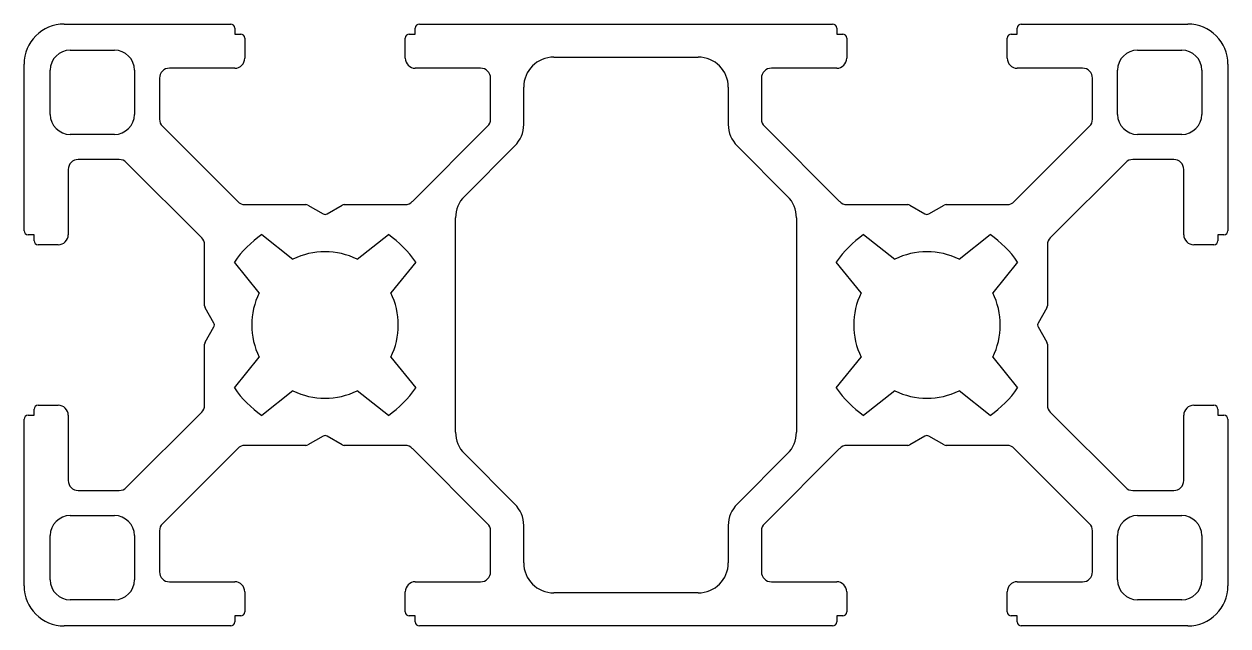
# Model space of a CAD drawing. Extents: x 0 to 60, y 0 to 30.
import ezdxf

# ---------------------------------------------------------------- set-up
doc = ezdxf.new("R2010")
doc.units = 0
doc.layers.get('0').update_dxf_attribs({"linetype": 'continuous'})

# ---------------------------------------------------------------- blocks, each defined once
blk = doc.blocks.new('SHAPE2DVIEW')
at = {"color": 0}
for p, q in [((2, 30), (10.3, 30)), ((10.5, 29.8), (10.5, 29.5)), ((10.5, 29.5), (10.8, 29.5)), ((19.2, 29.5), (19.5, 29.5)), ((19.5, 29.5), (19.5, 29.8)), ((19.7, 30), (40.3, 30)), ((40.5, 29.8), (40.5, 29.5)), ((40.5, 29.5), (40.8, 29.5)), ((49.2, 29.5), (49.5, 29.5)), ((49.5, 29.5), (49.5, 29.8)), ((49.7, 30), (58, 30)), ((11, 29.3), (11, 28.3)), ((19, 28.3), (19, 29.3)), ((41, 29.3), (41, 28.3)), ((49, 28.3), (49, 29.3)), ((2.3, 28.7), (4.5, 28.7)), ((26.4, 28.35), (33.6, 28.35)), ((55.5, 28.7), (57.7, 28.7)), ((0, 19.7), (0, 28)), ((1.3, 25.5), (1.3, 27.7)), ((5.5, 27.7), (5.5, 25.5)), ((10.5, 27.8), (7.25, 27.8)), ((22.75, 27.8), (19.5, 27.8)), ((40.5, 27.8), (37.25, 27.8)), ((52.75, 27.8), (49.5, 27.8)), ((54.5, 25.5), (54.5, 27.7)), ((58.7, 27.7), (58.7, 25.5)), ((60, 28), (60, 19.7)), ((6.75, 27.3), (6.75, 25.257)), ((23.25, 25.257), (23.25, 27.3)), ((36.75, 27.3), (36.75, 25.257)), ((53.25, 25.257), (53.25, 27.3)), ((24.9, 24.988), (24.9, 26.85)), ((35.1, 26.85), (35.1, 24.988)), ((6.896, 24.904), (10.649, 21.151)), ((19.351, 21.151), (23.104, 24.904)), ((36.896, 24.904), (40.649, 21.151)), ((49.351, 21.151), (53.104, 24.904)), ((4.5, 24.5), (2.3, 24.5)), ((57.7, 24.5), (55.5, 24.5)), ((21.944, 21.41), (24.461, 23.927)), ((35.539, 23.927), (38.056, 21.41)), ((4.743, 23.25), (2.7, 23.25)), ((8.853, 19.351), (5.096, 23.104)), ((54.904, 23.104), (51.147, 19.351)), ((57.3, 23.25), (55.257, 23.25)), ((2.2, 22.75), (2.2, 19.5)), ((57.8, 19.5), (57.8, 22.75)), ((11.003, 21.004), (14.046, 21.004)), ((15.954, 21.004), (18.997, 21.004)), ((41.003, 21.004), (44.046, 21.004)), ((45.954, 21.004), (48.997, 21.004)), ((14.146, 20.978), (14.9, 20.543)), ((15.1, 20.543), (15.854, 20.978)), ((44.146, 20.978), (44.9, 20.543)), ((45.1, 20.543), (45.854, 20.978)), ((21.504, 9.65), (21.504, 20.35)), ((38.496, 20.35), (38.496, 9.65)), ((0.5, 19.5), (0.2, 19.5)), ((0.5, 19.2), (0.5, 19.5)), ((11.845, 19.505), (13.4, 18.281)), ((16.6, 18.281), (18.155, 19.505)), ((41.845, 19.505), (43.4, 18.281)), ((46.6, 18.281), (48.155, 19.505)), ((59.8, 19.5), (59.5, 19.5)), ((59.5, 19.5), (59.5, 19.2)), ((1.7, 19), (0.7, 19)), ((9, 15.953), (9, 18.997)), ((51, 18.997), (51, 15.953)), ((59.3, 19), (58.3, 19)), ((11.719, 16.6), (10.482, 18.136)), ((19.518, 18.136), (18.281, 16.6)), ((41.719, 16.6), (40.482, 18.136)), ((49.518, 18.136), (48.281, 16.6)), ((9.458, 15.099), (9.026, 15.854)), ((50.974, 15.854), (50.542, 15.099)), ((9.026, 14.146), (9.458, 14.901)), ((50.542, 14.901), (50.974, 14.146)), ((9, 11.003), (9, 14.047)), ((51, 14.047), (51, 11.003)), ((10.482, 11.864), (11.719, 13.4)), ((18.281, 13.4), (19.518, 11.864)), ((40.482, 11.864), (41.719, 13.4)), ((48.281, 13.4), (49.518, 11.864)), ((13.4, 11.719), (11.845, 10.495)), ((18.155, 10.495), (16.6, 11.719)), ((43.4, 11.719), (41.845, 10.495)), ((48.155, 10.495), (46.6, 11.719)), ((0.7, 11), (1.7, 11)), ((58.3, 11), (59.3, 11)), ((0, 2), (0, 10.3)), ((0.2, 10.5), (0.5, 10.5)), ((0.5, 10.5), (0.5, 10.8)), ((2.2, 10.5), (2.2, 7.25)), ((5.096, 6.896), (8.853, 10.649)), ((51.147, 10.649), (54.904, 6.896)), ((57.8, 7.25), (57.8, 10.5)), ((59.5, 10.8), (59.5, 10.5)), ((59.5, 10.5), (59.8, 10.5)), ((60, 10.3), (60, 2)), ((14.9, 9.457), (14.146, 9.022)), ((15.854, 9.022), (15.1, 9.457)), ((44.9, 9.457), (44.146, 9.022)), ((45.854, 9.022), (45.1, 9.457)), ((10.649, 8.849), (6.896, 5.096)), ((14.046, 8.996), (11.003, 8.996)), ((18.997, 8.996), (15.954, 8.996)), ((23.104, 5.096), (19.351, 8.849)), ((24.461, 6.073), (21.944, 8.59)), ((38.056, 8.59), (35.539, 6.073)), ((40.649, 8.849), (36.896, 5.096)), ((44.046, 8.996), (41.003, 8.996)), ((48.997, 8.996), (45.954, 8.996)), ((53.104, 5.096), (49.351, 8.849)), ((2.7, 6.75), (4.743, 6.75)), ((55.257, 6.75), (57.3, 6.75)), ((2.3, 5.5), (4.5, 5.5)), ((55.5, 5.5), (57.7, 5.5)), ((24.9, 3.15), (24.9, 5.012)), ((35.1, 5.012), (35.1, 3.15)), ((1.3, 2.3), (1.3, 4.5)), ((5.5, 4.5), (5.5, 2.3)), ((6.75, 4.743), (6.75, 2.7)), ((23.25, 2.7), (23.25, 4.743)), ((36.75, 4.743), (36.75, 2.7)), ((53.25, 2.7), (53.25, 4.743)), ((54.5, 2.3), (54.5, 4.5)), ((58.7, 4.5), (58.7, 2.3)), ((7.25, 2.2), (10.5, 2.2)), ((19.5, 2.2), (22.75, 2.2)), ((37.25, 2.2), (40.5, 2.2)), ((49.5, 2.2), (52.75, 2.2)), ((4.5, 1.3), (2.3, 1.3)), ((11, 1.7), (11, 0.7)), ((19, 0.7), (19, 1.7)), ((33.6, 1.65), (26.4, 1.65)), ((41, 1.7), (41, 0.7)), ((49, 0.7), (49, 1.7)), ((57.7, 1.3), (55.5, 1.3)), ((10.3, 0), (2, 0)), ((10.8, 0.5), (10.5, 0.5)), ((10.5, 0.5), (10.5, 0.2)), ((19.5, 0.5), (19.2, 0.5)), ((19.5, 0.2), (19.5, 0.5)), ((40.8, 0.5), (40.5, 0.5)), ((40.5, 0.5), (40.5, 0.2)), ((49.5, 0.5), (49.2, 0.5)), ((49.5, 0.2), (49.5, 0.5)), ((58, 0), (49.7, 0)), ((40.3, 0), (19.7, 0))]:
    blk.add_line(p, q, dxfattribs=at)
for centre, radius, start, end in [((2, 28), 2, 90, 180), ((10.3, 29.8), 0.2, 0, 90), ((10.8, 29.3), 0.2, 0, 90), ((19.2, 29.3), 0.2, 90, -180), ((19.7, 29.8), 0.2, 90, -180), ((40.3, 29.8), 0.2, 0, 90), ((40.8, 29.3), 0.2, 0, 90), ((49.2, 29.3), 0.2, 90, -180), ((49.7, 29.8), 0.2, 90, -180), ((58, 28), 2, 0, 90), ((2.3, 27.7), 1, 90, -180), ((4.5, 27.7), 1, 0, 90), ((10.5, 28.3), 0.5, -90, 0), ((19.5, 28.3), 0.5, 180, -90), ((26.4, 26.85), 1.5, 90, -180), ((33.6, 26.85), 1.5, 0, 90), ((40.5, 28.3), 0.5, -90, 0), ((49.5, 28.3), 0.5, 180, -90), ((55.5, 27.7), 1, 90, -180), ((57.7, 27.7), 1, 0, 90), ((7.25, 27.3), 0.5, 90, 180), ((22.75, 27.3), 0.5, 0, 90), ((37.25, 27.3), 0.5, 90, 180), ((52.75, 27.3), 0.5, 0, 90), ((2.3, 25.5), 1, 180, -90), ((4.5, 25.5), 1, -90, 0), ((7.25, 25.257), 0.5, -180, -135), ((22.75, 25.257), 0.5, -45, 0), ((37.25, 25.257), 0.5, 180, -135), ((52.75, 25.257), 0.5, -45, 0), ((55.5, 25.5), 1, 180, -90), ((57.7, 25.5), 1, -90, 0), ((23.4, 24.988), 1.5, -45, 0), ((36.6, 24.988), 1.5, 180, -135), ((2.7, 22.75), 0.5, 90, -180), ((4.743, 22.75), 0.5, 45.0316, 90), ((55.257, 22.75), 0.5, 90, 134.9684), ((57.3, 22.75), 0.5, 0, 90), ((11.003, 21.504), 0.5, -135, -90), ((14.046, 20.804), 0.2, 60.00008, 90), ((15.954, 20.804), 0.2, 90, 119.99992), ((18.997, 21.504), 0.5, -90, -45), ((23.004, 20.35), 1.5, 135, 180), ((36.996, 20.35), 1.5, 0, 45), ((41.003, 21.504), 0.5, -135, -90), ((44.046, 20.804), 0.2, 60.00008, 90), ((45.954, 20.804), 0.2, 90, 119.99992), ((48.997, 21.504), 0.5, -90, -45), ((15, 20.716), 0.2, -119.99992, -60.00008), ((45, 20.716), 0.2, -119.99992, -60.00008), ((0.2, 19.7), 0.2, -180, -90), ((0.7, 19.2), 0.2, 180, -90), ((1.7, 19.5), 0.5, -90, 0), ((8.5, 18.997), 0.5, 0, 45.0316), ((15, 15), 5.5, 124.99999, 145.23799), ((15, 15), 5.5, 34.76201, 55.00001), ((45, 15), 5.5, 124.99999, 145.23799), ((45, 15), 5.5, 34.76201, 55.00001), ((51.5, 18.997), 0.5, 134.9684, -180), ((58.3, 19.5), 0.5, 180, -90), ((59.3, 19.2), 0.2, -90, 0), ((59.8, 19.7), 0.2, -90, 0), ((15, 15), 3.65, 63.99869, 116.00131), ((45, 15), 3.65, 63.99869, 116.00131), ((15, 15), 3.65, 153.99869, -153.99869), ((15, 15), 3.65, -26.00131, 26.00131), ((45, 15), 3.65, 153.99869, -153.99869), ((45, 15), 3.65, -26.00131, 26.00131), ((9.2, 15.953), 0.2, -180, -150.21374), ((50.8, 15.953), 0.2, -29.78626, 0), ((9.285, 15), 0.2, -29.78626, 29.78626), ((50.715, 15), 0.2, 150.21374, -150.21374), ((9.2, 14.047), 0.2, 150.21374, 180), ((50.8, 14.047), 0.2, 0, 29.78626), ((15, 15), 5.5, -145.23799, -124.99999), ((15, 15), 3.65, -116.00131, -63.99869), ((15, 15), 5.5, -55.00001, -34.76201), ((45, 15), 5.5, -145.23799, -124.99999), ((45, 15), 3.65, -116.00131, -63.99869), ((45, 15), 5.5, -55.00001, -34.76201), ((0.7, 10.8), 0.2, 90, -180), ((1.7, 10.5), 0.5, 0, 90), ((8.5, 11.003), 0.5, -45.0316, 0), ((51.5, 11.003), 0.5, -180, -134.9684), ((58.3, 10.5), 0.5, 90, -180), ((59.3, 10.8), 0.2, 0, 90), ((0.2, 10.3), 0.2, 90, -180), ((59.8, 10.3), 0.2, 0, 90), ((23.004, 9.65), 1.5, -180, -135), ((36.996, 9.65), 1.5, -45, 0), ((14.046, 9.196), 0.2, -90, -60.00008), ((15, 9.284), 0.2, 60.00008, 119.99992), ((15.954, 9.196), 0.2, -119.99992, -90), ((44.046, 9.196), 0.2, -90, -60.00008), ((45, 9.284), 0.2, 60.00008, 119.99992), ((45.954, 9.196), 0.2, -119.99992, -90), ((11.003, 8.496), 0.5, 90, 135), ((18.997, 8.496), 0.5, 45, 90), ((41.003, 8.496), 0.5, 90, 135), ((48.997, 8.496), 0.5, 45, 90), ((2.7, 7.25), 0.5, -180, -90), ((57.3, 7.25), 0.5, -90, 0), ((4.743, 7.25), 0.5, -90, -45.0316), ((55.257, 7.25), 0.5, -134.9684, -90), ((23.4, 5.012), 1.5, 0, 45), ((36.6, 5.012), 1.5, 135, -180), ((2.3, 4.5), 1, 90, -180), ((4.5, 4.5), 1, 0, 90), ((55.5, 4.5), 1, 90, -180), ((57.7, 4.5), 1, 0, 90), ((7.25, 4.743), 0.5, 135, -180), ((22.75, 4.743), 0.5, 0, 45), ((37.25, 4.743), 0.5, 135, 180), ((52.75, 4.743), 0.5, 0, 45), ((26.4, 3.15), 1.5, -180, -90), ((33.6, 3.15), 1.5, -90, 0), ((7.25, 2.7), 0.5, -180, -90), ((22.75, 2.7), 0.5, -90, 0), ((37.25, 2.7), 0.5, -180, -90), ((52.75, 2.7), 0.5, -90, 0), ((2, 2), 2, -180, -90), ((2.3, 2.3), 1, 180, -90), ((4.5, 2.3), 1, -90, 0), ((10.5, 1.7), 0.5, 0, 90), ((19.5, 1.7), 0.5, 90, -180), ((40.5, 1.7), 0.5, 0, 90), ((49.5, 1.7), 0.5, 90, -180), ((55.5, 2.3), 1, 180, -90), ((57.7, 2.3), 1, -90, 0), ((58, 2), 2, -90, 0), ((10.8, 0.7), 0.2, -90, 0), ((19.2, 0.7), 0.2, 180, -90), ((40.8, 0.7), 0.2, -90, 0), ((49.2, 0.7), 0.2, 180, -90), ((10.3, 0.2), 0.2, -90, 0), ((19.7, 0.2), 0.2, -180, -90), ((40.3, 0.2), 0.2, -90, 0), ((49.7, 0.2), 0.2, 180, -90)]:
    blk.add_arc(centre, radius, start, end, dxfattribs=at)

msp = doc.modelspace()

# ---------------------------------------------------------------- block references
at = {"color": 0}
msp.add_blockref('SHAPE2DVIEW', (0, 0), dxfattribs=at)

doc.saveas('drawing.dxf')
